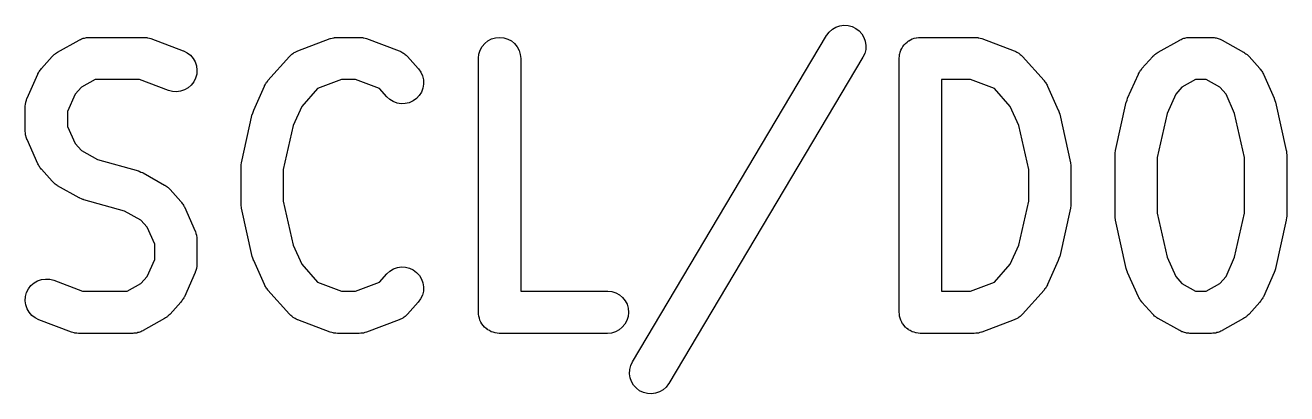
# Model space of a CAD drawing. Header units: millimetres. Extents: x 17 to 402, y -127 to -24.
# Drawn here: x 21.589 to 25.319, y -43.924 to -42.835 of the extents above; entities that cross this region are included whole.
import ezdxf

# ---------------------------------------------------------------- set-up
doc = ezdxf.new("R2010")
doc.units = ezdxf.units.MM
doc.header["$LTSCALE"] = 25.4
doc.layers.add('BLACK', color=7, linetype='CONTINUOUS')

msp = doc.modelspace()

# ---------------------------------------------------------------- linework, layer by layer
at = {"layer": 'BLACK', "linetype": 'Continuous'}
for p, q in [((23.9593, -42.8645), (23.9667, -42.8549)), ((23.9667, -42.8549), (23.9758, -42.8468)), ((23.9758, -42.8468), (23.9863, -42.8407)), ((23.9863, -42.8407), (23.9979, -42.8366)), ((23.9979, -42.8366), (24.0099, -42.8348)), ((24.0099, -42.8348), (24.0221, -42.8356)), ((24.0221, -42.8356), (24.0339, -42.8386)), ((24.0339, -42.8386), (24.0449, -42.844)), ((24.0449, -42.844), (24.0547, -42.8511)), ((24.0547, -42.8511), (24.0629, -42.8602)), ((24.0629, -42.8602), (24.0691, -42.8706)), ((21.6849, -42.9143), (21.7487, -42.8785)), ((21.7487, -42.8785), (21.7495, -42.878)), ((21.7495, -42.878), (21.7525, -42.8767)), ((21.7525, -42.8767), (21.7554, -42.8752)), ((21.7554, -42.8752), (21.7581, -42.8744)), ((21.7581, -42.8744), (21.7607, -42.8734)), ((21.7607, -42.8734), (21.764, -42.8727)), ((21.764, -42.8727), (21.7671, -42.8716)), ((21.7671, -42.8716), (21.7699, -42.8714)), ((21.7699, -42.8714), (21.7727, -42.8709)), ((21.7727, -42.8709), (21.776, -42.8709)), ((21.776, -42.8709), (21.7793, -42.8706)), ((21.7793, -42.8706), (21.9388, -42.8706)), ((21.9388, -42.8706), (21.9397, -42.8706)), ((21.9397, -42.8706), (21.9442, -42.8711)), ((21.9442, -42.8711), (21.9488, -42.8714)), ((21.9488, -42.8714), (21.9503, -42.8716)), ((21.9503, -42.8716), (21.9518, -42.8719)), ((21.9518, -42.8719), (21.9562, -42.8732)), ((21.9562, -42.8732), (21.9606, -42.8744)), ((21.9606, -42.8744), (22.0563, -42.9103)), ((22.3955, -42.9103), (22.4912, -42.8744)), ((22.4912, -42.8744), (22.492, -42.8742)), ((22.492, -42.8742), (22.4965, -42.8732)), ((22.4965, -42.8732), (22.5009, -42.8716)), ((22.5009, -42.8716), (22.5024, -42.8716)), ((22.5024, -42.8716), (22.5039, -42.8711)), ((22.5039, -42.8711), (22.5085, -42.8709)), ((22.5085, -42.8709), (22.5131, -42.8706)), ((22.5131, -42.8706), (22.5769, -42.8706)), ((22.5769, -42.8706), (22.5777, -42.8706)), ((22.5777, -42.8706), (22.5823, -42.8711)), ((22.5823, -42.8711), (22.5869, -42.8714)), ((22.5869, -42.8714), (22.5884, -42.8716)), ((22.5884, -42.8716), (22.5899, -42.8719)), ((22.5899, -42.8719), (22.5943, -42.8732)), ((22.5943, -42.8732), (22.5987, -42.8744)), ((22.5987, -42.8744), (22.6944, -42.9103)), ((22.9401, -42.8978), (22.9479, -42.8884)), ((22.9479, -42.8884), (22.9574, -42.8808)), ((22.9574, -42.8808), (22.9682, -42.8752)), ((22.9682, -42.8752), (22.9799, -42.8716)), ((22.9799, -42.8716), (22.9921, -42.8706)), ((22.9921, -42.8706), (23.0042, -42.8719)), ((23.0042, -42.8719), (23.0159, -42.8755)), ((23.0159, -42.8755), (23.0266, -42.8813)), ((23.0266, -42.8813), (23.036, -42.8889)), ((23.036, -42.8889), (23.0437, -42.8986)), ((23.3846, -43.8297), (23.9589, -42.8653)), ((23.9589, -42.8653), (23.9593, -42.8645)), ((24.0691, -42.8706), (24.0732, -42.8821)), ((24.0732, -42.8821), (24.075, -42.8942)), ((24.075, -42.8942), (24.0744, -42.9064)), ((24.1844, -42.8978), (24.1881, -42.8932)), ((24.1881, -42.8932), (24.1919, -42.8887)), ((24.1919, -42.8887), (24.1921, -42.8887)), ((24.1921, -42.8887), (24.1922, -42.8884)), ((24.1922, -42.8884), (24.1968, -42.8846)), ((24.1968, -42.8846), (24.2013, -42.881)), ((24.2013, -42.881), (24.2015, -42.8808)), ((24.2015, -42.8808), (24.2017, -42.8808)), ((24.2017, -42.8808), (24.2069, -42.878)), ((24.2069, -42.878), (24.2121, -42.8752)), ((24.2121, -42.8752), (24.2123, -42.8752)), ((24.2123, -42.8752), (24.2125, -42.8752)), ((24.2125, -42.8752), (24.2181, -42.8734)), ((24.2181, -42.8734), (24.2238, -42.8716)), ((24.2238, -42.8716), (24.224, -42.8716)), ((24.224, -42.8716), (24.2242, -42.8716)), ((24.2242, -42.8716), (24.23, -42.8711)), ((24.23, -42.8711), (24.2359, -42.8706)), ((24.2359, -42.8706), (24.3954, -42.8706)), ((24.3954, -42.8706), (24.3963, -42.8706)), ((24.3963, -42.8706), (24.4009, -42.8711)), ((24.4009, -42.8711), (24.4055, -42.8714)), ((24.4055, -42.8714), (24.4069, -42.8716)), ((24.4069, -42.8716), (24.4084, -42.8719)), ((24.4084, -42.8719), (24.4128, -42.8732)), ((24.4128, -42.8732), (24.4173, -42.8744)), ((24.4173, -42.8744), (24.513, -42.9103)), ((24.9392, -42.9143), (25.003, -42.8785)), ((25.003, -42.8785), (25.0038, -42.878)), ((25.0038, -42.878), (25.0068, -42.8767)), ((25.0068, -42.8767), (25.0097, -42.8752)), ((25.0097, -42.8752), (25.0124, -42.8744)), ((25.0124, -42.8744), (25.015, -42.8734)), ((25.015, -42.8734), (25.0182, -42.8727)), ((25.0182, -42.8727), (25.0214, -42.8716)), ((25.0214, -42.8716), (25.0242, -42.8714)), ((25.0242, -42.8714), (25.027, -42.8709)), ((25.027, -42.8709), (25.0303, -42.8709)), ((25.0303, -42.8709), (25.0335, -42.8706)), ((25.0335, -42.8706), (25.0973, -42.8706)), ((25.0973, -42.8706), (25.0982, -42.8706)), ((25.0982, -42.8706), (25.1015, -42.8709)), ((25.1015, -42.8709), (25.1048, -42.8709)), ((25.1048, -42.8709), (25.1075, -42.8716)), ((25.1075, -42.8716), (25.1103, -42.8719)), ((25.1103, -42.8719), (25.1135, -42.8729)), ((25.1135, -42.8729), (25.1167, -42.8737)), ((25.1167, -42.8737), (25.1193, -42.8747)), ((25.1193, -42.8747), (25.122, -42.8757)), ((25.122, -42.8757), (25.1248, -42.8772)), ((25.1248, -42.8772), (25.1279, -42.8785)), ((25.1279, -42.8785), (25.1917, -42.9143)), ((21.6369, -42.9628), (21.6688, -42.927)), ((21.6688, -42.927), (21.6694, -42.9265)), ((21.6694, -42.9265), (21.6722, -42.924)), ((21.6722, -42.924), (21.6749, -42.9212)), ((21.6749, -42.9212), (21.6768, -42.9199)), ((21.6768, -42.9199), (21.6785, -42.9184)), ((21.6785, -42.9184), (21.6818, -42.9163)), ((21.6818, -42.9163), (21.6849, -42.9143)), ((22.0563, -42.9103), (22.0572, -42.9105)), ((22.0572, -42.9105), (22.068, -42.9161)), ((22.068, -42.9161), (22.0776, -42.9235)), ((22.0776, -42.9235), (22.0856, -42.9329)), ((22.0856, -42.9329), (22.0916, -42.9433)), ((22.3069, -42.9986), (22.3707, -42.927)), ((22.3707, -42.927), (22.3713, -42.9265)), ((22.3713, -42.9265), (22.3732, -42.9247)), ((22.3732, -42.9247), (22.3748, -42.923)), ((22.3748, -42.923), (22.3777, -42.9207)), ((22.3777, -42.9207), (22.3804, -42.9184)), ((22.3804, -42.9184), (22.3826, -42.9171)), ((22.3826, -42.9171), (22.3845, -42.9156)), ((22.3845, -42.9156), (22.3878, -42.9141)), ((22.3878, -42.9141), (22.3909, -42.912)), ((22.3909, -42.912), (22.3932, -42.9113)), ((22.3932, -42.9113), (22.3955, -42.9103)), ((22.6944, -42.9103), (22.6953, -42.9105)), ((22.6953, -42.9105), (22.6975, -42.9115)), ((22.6975, -42.9115), (22.6998, -42.9125)), ((22.6998, -42.9125), (22.7029, -42.9143)), ((22.7029, -42.9143), (22.7061, -42.9161)), ((22.7061, -42.9161), (22.7081, -42.9176)), ((22.7081, -42.9176), (22.7102, -42.9189)), ((22.7102, -42.9189), (22.7129, -42.9214)), ((22.7129, -42.9214), (22.7157, -42.9235)), ((22.7157, -42.9235), (22.7174, -42.9255)), ((22.7174, -42.9255), (22.7192, -42.927)), ((22.7192, -42.927), (22.7511, -42.9628)), ((22.9291, -42.9321), (22.9305, -42.9202)), ((22.9291, -42.9331), (22.9291, -42.9321)), ((22.9291, -43.6829), (22.9291, -42.9331)), ((22.9305, -42.9202), (22.9342, -42.9085)), ((22.9342, -42.9085), (22.9401, -42.8978)), ((23.0437, -42.8986), (23.0494, -42.9092)), ((23.0494, -42.9092), (23.0529, -42.9209)), ((23.0529, -42.9209), (23.0541, -42.9331)), ((23.0541, -42.9331), (23.0541, -43.6204)), ((24.0663, -42.9293), (23.492, -43.8935)), ((24.0715, -42.9184), (24.0663, -42.9293)), ((24.0744, -42.9064), (24.0715, -42.9184)), ((24.1734, -42.9321), (24.1741, -42.9263)), ((24.1734, -42.9326), (24.1734, -42.9321)), ((24.1734, -42.9331), (24.1734, -42.9326)), ((24.1734, -42.9326), (24.1734, -42.9326)), ((24.1734, -42.9326), (24.1734, -42.9326)), ((24.1734, -43.6829), (24.1734, -42.9331)), ((24.1741, -42.9263), (24.1747, -42.9204)), ((24.1747, -42.9204), (24.1748, -42.9202)), ((24.1748, -42.9202), (24.1766, -42.9143)), ((24.1748, -42.9202), (24.1748, -42.9202)), ((24.1766, -42.9143), (24.1783, -42.9087)), ((24.1783, -42.9087), (24.1784, -42.9087)), ((24.1784, -42.9087), (24.1785, -42.9085)), ((24.1785, -42.9085), (24.1813, -42.9031)), ((24.1813, -42.9031), (24.1841, -42.8981)), ((24.1841, -42.8981), (24.1842, -42.8978)), ((24.1842, -42.8978), (24.1844, -42.8978)), ((24.513, -42.9103), (24.5138, -42.9105)), ((24.5138, -42.9105), (24.5161, -42.9115)), ((24.5161, -42.9115), (24.5184, -42.9125)), ((24.5184, -42.9125), (24.5215, -42.9143)), ((24.5215, -42.9143), (24.5247, -42.9161)), ((24.5247, -42.9161), (24.5267, -42.9176)), ((24.5267, -42.9176), (24.5288, -42.9189)), ((24.5288, -42.9189), (24.5314, -42.9214)), ((24.5314, -42.9214), (24.5343, -42.9235)), ((24.5343, -42.9235), (24.5359, -42.9255)), ((24.5359, -42.9255), (24.5378, -42.927)), ((24.5378, -42.927), (24.6016, -42.9986)), ((24.8912, -42.9628), (24.9231, -42.927)), ((24.9231, -42.927), (24.9237, -42.9265)), ((24.9237, -42.9265), (24.9265, -42.924)), ((24.9265, -42.924), (24.9292, -42.9212)), ((24.9292, -42.9212), (24.9311, -42.9199)), ((24.9311, -42.9199), (24.9328, -42.9184)), ((24.9328, -42.9184), (24.9361, -42.9163)), ((24.9361, -42.9163), (24.9392, -42.9143)), ((25.1917, -42.9143), (25.1924, -42.9146)), ((25.1924, -42.9146), (25.1956, -42.9169)), ((25.1956, -42.9169), (25.1988, -42.9189)), ((25.1988, -42.9189), (25.2005, -42.9204)), ((25.2005, -42.9204), (25.2024, -42.9217)), ((25.2024, -42.9217), (25.205, -42.9245)), ((25.205, -42.9245), (25.2078, -42.927)), ((25.2078, -42.927), (25.2397, -42.9628)), ((21.6297, -42.9727), (21.6315, -42.9702)), ((21.6315, -42.9702), (21.633, -42.9677)), ((21.633, -42.9677), (21.6351, -42.9654)), ((21.6351, -42.9654), (21.6369, -42.9628)), ((22.0916, -42.9433), (22.0955, -42.955)), ((22.0955, -42.955), (22.097, -42.9671)), ((22.097, -42.9671), (22.0961, -42.9793)), ((22.7511, -42.9628), (22.7517, -42.9636)), ((22.7517, -42.9636), (22.7587, -42.9735)), ((24.884, -42.9727), (24.8858, -42.9702)), ((24.8858, -42.9702), (24.8873, -42.9677)), ((24.8873, -42.9677), (24.8894, -42.9654)), ((24.8894, -42.9654), (24.8912, -42.9628)), ((25.2397, -42.9628), (25.2402, -42.9636)), ((25.2402, -42.9636), (25.242, -42.9661)), ((25.242, -42.9661), (25.2441, -42.9684)), ((25.2441, -42.9684), (25.2456, -42.971)), ((25.2456, -42.971), (25.2473, -42.9735)), ((21.5946, -43.0505), (21.6265, -42.9791)), ((21.6265, -42.9791), (21.6268, -42.9781)), ((21.6268, -42.9781), (21.6284, -42.9755)), ((21.6284, -42.9755), (21.6297, -42.9727)), ((21.7956, -42.9956), (21.7551, -43.0182)), ((21.9275, -42.9956), (21.7956, -42.9956)), ((22.0126, -43.0273), (21.9275, -42.9956)), ((22.0875, -43.0019), (22.08, -43.0116)), ((22.0929, -42.991), (22.0875, -43.0019)), ((22.0961, -42.9793), (22.0929, -42.991)), ((22.2984, -43.0111), (22.2997, -43.0083)), ((22.2997, -43.0083), (22.3015, -43.006)), ((22.3015, -43.006), (22.303, -43.0035)), ((22.303, -43.0035), (22.3051, -43.0012)), ((22.3051, -43.0012), (22.3069, -42.9986)), ((22.5243, -42.9956), (22.4537, -43.022)), ((22.5656, -42.9956), (22.5243, -42.9956)), ((22.6363, -43.022), (22.5656, -42.9956)), ((22.7587, -42.9735), (22.7637, -42.9847)), ((22.7637, -42.9847), (22.7665, -42.9964)), ((22.7669, -43.0085), (22.7649, -43.0207)), ((22.7665, -42.9964), (22.7669, -43.0085)), ((24.2984, -42.9956), (24.2984, -43.6204)), ((24.3842, -42.9956), (24.2984, -42.9956)), ((24.4548, -43.022), (24.3842, -42.9956)), ((24.6016, -42.9986), (24.6022, -42.9992)), ((24.6022, -42.9992), (24.604, -43.0017)), ((24.604, -43.0017), (24.606, -43.004)), ((24.606, -43.004), (24.6075, -43.0068)), ((24.6075, -43.0068), (24.6092, -43.0091)), ((24.6092, -43.0091), (24.6105, -43.0119)), ((24.8488, -43.0505), (24.8807, -42.9791)), ((24.8807, -42.9791), (24.8811, -42.9781)), ((24.8811, -42.9781), (24.8827, -42.9755)), ((24.8827, -42.9755), (24.884, -42.9727)), ((25.0498, -42.9956), (25.0094, -43.0182)), ((25.0811, -42.9956), (25.0498, -42.9956)), ((25.1215, -43.0182), (25.0811, -42.9956)), ((25.2473, -42.9735), (25.2486, -42.9763)), ((25.2486, -42.9763), (25.2501, -42.9791)), ((25.2501, -42.9791), (25.282, -43.0505)), ((21.7366, -43.0388), (21.7141, -43.0893)), ((21.7551, -43.0182), (21.7366, -43.0388)), ((22.0244, -43.0304), (22.0126, -43.0273)), ((22.0366, -43.0312), (22.0244, -43.0304)), ((22.0487, -43.0296), (22.0366, -43.0312)), ((22.0603, -43.0258), (22.0487, -43.0296)), ((22.0708, -43.0197), (22.0603, -43.0258)), ((22.08, -43.0116), (22.0708, -43.0197)), ((22.2646, -43.086), (22.2965, -43.0146)), ((22.2965, -43.0146), (22.2968, -43.0139)), ((22.2968, -43.0139), (22.2984, -43.0111)), ((22.4537, -43.022), (22.4066, -43.0746)), ((22.6579, -43.0461), (22.6363, -43.022)), ((22.6669, -43.0543), (22.6579, -43.0461)), ((22.7541, -43.0423), (22.7458, -43.0515)), ((22.7606, -43.0322), (22.7541, -43.0423)), ((22.7649, -43.0207), (22.7606, -43.0322)), ((24.5019, -43.0746), (24.4548, -43.022)), ((24.6105, -43.0119), (24.612, -43.0146)), ((24.612, -43.0146), (24.6439, -43.086)), ((24.9909, -43.0388), (24.9655, -43.0957)), ((25.0094, -43.0182), (24.9909, -43.0388)), ((25.14, -43.0388), (25.1215, -43.0182)), ((25.1653, -43.0957), (25.14, -43.0388)), ((21.5891, -43.0751), (21.5892, -43.0746)), ((21.5891, -43.0759), (21.5891, -43.0751)), ((21.5891, -43.1472), (21.5891, -43.0759)), ((21.5892, -43.0741), (21.5899, -43.0685)), ((21.5892, -43.0746), (21.5892, -43.0741)), ((21.5899, -43.0685), (21.5905, -43.0629)), ((21.5905, -43.0629), (21.5906, -43.0624)), ((21.5906, -43.0624), (21.5907, -43.0619)), ((21.5907, -43.0619), (21.5925, -43.0566)), ((21.5925, -43.0566), (21.5942, -43.0512)), ((21.5942, -43.0512), (21.5944, -43.051)), ((21.5944, -43.051), (21.5946, -43.0505)), ((22.4066, -43.0746), (22.3813, -43.1315)), ((22.6773, -43.0606), (22.6669, -43.0543)), ((22.6887, -43.0649), (22.6773, -43.0606)), ((22.7008, -43.067), (22.6887, -43.0649)), ((22.7129, -43.0665), (22.7008, -43.067)), ((22.7248, -43.0637), (22.7129, -43.0665)), ((22.7359, -43.0586), (22.7248, -43.0637)), ((22.7458, -43.0515), (22.7359, -43.0586)), ((24.5272, -43.1315), (24.5019, -43.0746)), ((24.813, -43.2051), (24.8449, -43.0621)), ((24.8449, -43.0621), (24.845, -43.0619)), ((24.845, -43.0619), (24.8451, -43.0614)), ((24.845, -43.0619), (24.845, -43.0619)), ((24.845, -43.0619), (24.845, -43.0619)), ((24.8451, -43.0614), (24.847, -43.056)), ((24.847, -43.056), (24.8488, -43.0505)), ((25.282, -43.0505), (25.2821, -43.0507)), ((25.2821, -43.0507), (25.2821, -43.0507)), ((25.2821, -43.0507), (25.2822, -43.0507)), ((25.2822, -43.0507), (25.2824, -43.0512)), ((25.2824, -43.0512), (25.2842, -43.0568)), ((25.2842, -43.0568), (25.286, -43.0621)), ((25.286, -43.0621), (25.3179, -43.2051)), ((21.7141, -43.0893), (21.7141, -43.134)), ((22.2287, -43.241), (22.2606, -43.098)), ((22.2606, -43.098), (22.2607, -43.0977)), ((22.2607, -43.0977), (22.2608, -43.0972)), ((22.2607, -43.0977), (22.2607, -43.0977)), ((22.2607, -43.0977), (22.2607, -43.0977)), ((22.2608, -43.0972), (22.2627, -43.0916)), ((22.2627, -43.0916), (22.2646, -43.086)), ((24.6439, -43.086), (24.644, -43.0863)), ((24.644, -43.0863), (24.6441, -43.0863)), ((24.6441, -43.0863), (24.6441, -43.0865)), ((24.6441, -43.0865), (24.6443, -43.087)), ((24.6443, -43.087), (24.6461, -43.0924)), ((24.6461, -43.0924), (24.6479, -43.098)), ((24.6479, -43.098), (24.6798, -43.241)), ((24.9655, -43.0957), (24.9365, -43.2257)), ((25.1944, -43.2257), (25.1653, -43.0957)), ((21.5892, -43.1477), (21.5891, -43.1472)), ((21.5891, -43.1482), (21.5892, -43.1477)), ((21.5898, -43.1538), (21.5891, -43.1482)), ((21.5903, -43.1594), (21.5898, -43.1538)), ((21.7141, -43.134), (21.7366, -43.1843)), ((22.3813, -43.1315), (22.3522, -43.2613)), ((24.5563, -43.2613), (24.5272, -43.1315)), ((21.5905, -43.1599), (21.5903, -43.1594)), ((21.5905, -43.1604), (21.5905, -43.1599)), ((21.5922, -43.1658), (21.5905, -43.1604)), ((21.5938, -43.1711), (21.5922, -43.1658)), ((21.5941, -43.1716), (21.5938, -43.1711)), ((21.5942, -43.1721), (21.5941, -43.1716)), ((21.5946, -43.1729), (21.5942, -43.1721)), ((21.6265, -43.2443), (21.5946, -43.1729)), ((21.7366, -43.1843), (21.7551, -43.2051)), ((21.7551, -43.2051), (21.8033, -43.2321)), ((21.8033, -43.2321), (21.9237, -43.2656)), ((24.8115, -43.2173), (24.8122, -43.2115)), ((24.8116, -43.2176), (24.8115, -43.2173)), ((24.8115, -43.2178), (24.8116, -43.2176)), ((24.8115, -43.2189), (24.8115, -43.2178)), ((24.8115, -43.3974), (24.8115, -43.2189)), ((24.8122, -43.2115), (24.8129, -43.2057)), ((24.8129, -43.2057), (24.813, -43.2054)), ((24.813, -43.2054), (24.813, -43.2051)), ((24.9365, -43.2257), (24.9365, -43.3903)), ((25.1944, -43.3903), (25.1944, -43.2257)), ((25.3179, -43.2051), (25.3181, -43.2059)), ((25.3181, -43.2059), (25.3181, -43.2064)), ((25.3181, -43.2064), (25.3182, -43.2067)), ((25.3182, -43.2067), (25.3187, -43.2125)), ((25.3187, -43.2125), (25.3194, -43.2181)), ((25.3194, -43.2181), (25.3193, -43.2184)), ((25.3193, -43.2184), (25.3194, -43.2189)), ((25.3194, -43.2189), (25.3194, -43.3974)), ((21.628, -43.2471), (21.6265, -43.2443)), ((21.6293, -43.2499), (21.628, -43.2471)), ((21.631, -43.2521), (21.6293, -43.2499)), ((21.6325, -43.2549), (21.631, -43.2521)), ((21.6346, -43.2572), (21.6325, -43.2549)), ((21.6364, -43.2598), (21.6346, -43.2572)), ((21.6369, -43.2603), (21.6364, -43.2598)), ((21.6688, -43.2961), (21.6369, -43.2603)), ((21.9237, -43.2656), (21.9245, -43.2659)), ((21.9245, -43.2659), (21.9254, -43.2664)), ((21.9254, -43.2664), (21.9262, -43.2664)), ((21.9262, -43.2664), (21.931, -43.2686)), ((21.931, -43.2686), (21.9358, -43.2704)), ((21.9358, -43.2704), (21.9366, -43.2709)), ((22.2272, -43.2529), (22.2279, -43.2473)), ((22.2273, -43.2532), (22.2272, -43.2529)), ((22.2272, -43.2537), (22.2273, -43.2532)), ((22.2272, -43.2544), (22.2272, -43.2537)), ((22.2272, -43.3616), (22.2272, -43.2544)), ((22.2279, -43.2473), (22.2286, -43.2415)), ((22.2286, -43.2415), (22.2287, -43.2412)), ((22.2287, -43.2412), (22.2287, -43.241)), ((22.3522, -43.2613), (22.3522, -43.3548)), ((24.5563, -43.3548), (24.5563, -43.2613)), ((24.6798, -43.241), (24.68, -43.2417)), ((24.68, -43.2417), (24.68, -43.242)), ((24.68, -43.242), (24.6801, -43.2422)), ((24.6801, -43.2422), (24.6806, -43.2481)), ((24.6806, -43.2481), (24.6813, -43.2539)), ((24.6813, -43.2539), (24.6812, -43.2542)), ((24.6812, -43.2542), (24.6813, -43.2544)), ((24.6813, -43.2544), (24.6813, -43.3616)), ((21.6716, -43.2986), (21.6688, -43.2961)), ((21.6743, -43.3014), (21.6716, -43.2986)), ((21.6761, -43.3027), (21.6743, -43.3014)), ((21.6778, -43.3045), (21.6761, -43.3027)), ((21.6811, -43.3062), (21.6778, -43.3045)), ((21.6842, -43.3085), (21.6811, -43.3062)), ((21.9366, -43.2709), (21.9374, -43.2714)), ((21.9374, -43.2714), (22.0012, -43.307)), ((22.0012, -43.307), (22.002, -43.3075)), ((22.002, -43.3075), (22.0051, -43.3098)), ((21.6849, -43.309), (21.6842, -43.3085)), ((21.7487, -43.3446), (21.6849, -43.309)), ((21.7495, -43.3451), (21.7487, -43.3446)), ((21.7502, -43.3456), (21.7495, -43.3451)), ((22.0051, -43.3098), (22.0083, -43.3118)), ((22.0083, -43.3118), (22.01, -43.3133)), ((22.01, -43.3133), (22.0119, -43.3146)), ((22.0119, -43.3146), (22.0145, -43.3174)), ((22.0145, -43.3174), (22.0173, -43.32)), ((22.0173, -43.32), (22.0492, -43.3558)), ((21.7551, -43.3474), (21.7502, -43.3456)), ((21.7599, -43.3497), (21.7551, -43.3474)), ((21.7608, -43.3497), (21.7599, -43.3497)), ((21.7616, -43.3502), (21.7608, -43.3497)), ((21.7624, -43.3504), (21.7616, -43.3502)), ((21.8828, -43.384), (21.7624, -43.3504)), ((22.0492, -43.3558), (22.0498, -43.3563)), ((22.0498, -43.3563), (22.0516, -43.3588)), ((22.0516, -43.3588), (22.0536, -43.3614)), ((22.0536, -43.3614), (22.0551, -43.3639)), ((22.0551, -43.3639), (22.0568, -43.3662)), ((22.0568, -43.3662), (22.0581, -43.3692)), ((22.0581, -43.3692), (22.0596, -43.3718)), ((22.0596, -43.3718), (22.0915, -43.4431)), ((22.2273, -43.3619), (22.2272, -43.3616)), ((22.2272, -43.3624), (22.2273, -43.3619)), ((22.2278, -43.368), (22.2272, -43.3624)), ((22.2284, -43.3738), (22.2278, -43.368)), ((22.2285, -43.3741), (22.2284, -43.3738)), ((22.2286, -43.3743), (22.2285, -43.3741)), ((22.2287, -43.3753), (22.2286, -43.3743)), ((22.2606, -43.5181), (22.2287, -43.3753)), ((22.3522, -43.3548), (22.3813, -43.4848)), ((24.5272, -43.4848), (24.5563, -43.3548)), ((24.6798, -43.3753), (24.6479, -43.5181)), ((24.6799, -43.3746), (24.6798, -43.3748)), ((24.6798, -43.3748), (24.6798, -43.3753)), ((24.6805, -43.369), (24.6799, -43.3746)), ((24.6813, -43.3631), (24.6805, -43.369)), ((24.6813, -43.3624), (24.6812, -43.3629)), ((24.6812, -43.3629), (24.6813, -43.3631)), ((24.6813, -43.3616), (24.6813, -43.3624)), ((21.931, -43.4111), (21.8828, -43.384)), ((21.9495, -43.4317), (21.931, -43.4111)), ((24.8115, -43.3977), (24.8115, -43.3974)), ((24.8115, -43.3979), (24.8115, -43.3977)), ((24.8121, -43.4038), (24.8115, -43.3979)), ((24.8127, -43.4094), (24.8121, -43.4038)), ((24.8128, -43.4099), (24.8127, -43.4094)), ((24.8128, -43.4101), (24.8128, -43.4099)), ((24.813, -43.4109), (24.8128, -43.4101)), ((24.8449, -43.5539), (24.813, -43.4109)), ((24.9365, -43.3903), (24.9655, -43.5204)), ((25.1653, -43.5204), (25.1944, -43.3903)), ((25.3179, -43.4109), (25.286, -43.5539)), ((25.318, -43.4104), (25.3179, -43.4106)), ((25.3179, -43.4106), (25.3179, -43.4109)), ((25.3186, -43.4045), (25.318, -43.4104)), ((25.3194, -43.3989), (25.3186, -43.4045)), ((25.3194, -43.3982), (25.3193, -43.3984)), ((25.3193, -43.3984), (25.3194, -43.3989)), ((25.3194, -43.3974), (25.3194, -43.3982)), ((21.972, -43.482), (21.9495, -43.4317)), ((22.0915, -43.4431), (22.0919, -43.4442)), ((22.0919, -43.4442), (22.0921, -43.4444)), ((22.0921, -43.4444), (22.0923, -43.4449)), ((22.0923, -43.4449), (22.0939, -43.4503)), ((22.0939, -43.4503), (22.0956, -43.4556)), ((22.0956, -43.4556), (22.0957, -43.4561)), ((22.0957, -43.4561), (22.0958, -43.4566)), ((22.0958, -43.4566), (22.0963, -43.4622)), ((21.972, -43.527), (21.972, -43.482)), ((22.0963, -43.4622), (22.097, -43.4678)), ((22.097, -43.4678), (22.0969, -43.4683)), ((22.0969, -43.4683), (22.097, -43.4688)), ((22.097, -43.4688), (22.097, -43.5402)), ((22.3813, -43.4848), (22.4066, -43.5414)), ((24.5019, -43.5414), (24.5272, -43.4848)), ((21.9495, -43.5773), (21.972, -43.527)), ((22.2625, -43.5237), (22.2606, -43.5181)), ((22.2642, -43.5292), (22.2625, -43.5237)), ((22.2644, -43.5298), (22.2642, -43.5292)), ((22.2646, -43.53), (22.2644, -43.5298)), ((22.2644, -43.5298), (22.2644, -43.5298)), ((22.2644, -43.5298), (22.2644, -43.5298)), ((22.2965, -43.6014), (22.2646, -43.53)), ((24.6439, -43.53), (24.612, -43.6014)), ((24.6458, -43.5244), (24.6439, -43.53)), ((24.6477, -43.5188), (24.6458, -43.5244)), ((24.6478, -43.5183), (24.6477, -43.5188)), ((24.6479, -43.5181), (24.6478, -43.5183)), ((24.6478, -43.5183), (24.6478, -43.5183)), ((24.6478, -43.5183), (24.6478, -43.5183)), ((24.9655, -43.5204), (24.9909, -43.5773)), ((25.14, -43.5773), (25.1653, -43.5204)), ((22.0915, -43.5656), (22.0596, -43.6372)), ((22.0917, -43.5653), (22.0915, -43.5656)), ((22.0919, -43.5648), (22.0917, -43.5653)), ((22.0936, -43.5595), (22.0919, -43.5648)), ((22.0954, -43.5541), (22.0936, -43.5595)), ((22.0955, -43.5536), (22.0954, -43.5541)), ((22.0956, -43.5531), (22.0955, -43.5536)), ((22.0962, -43.5475), (22.0956, -43.5531)), ((22.097, -43.542), (22.0962, -43.5475)), ((22.097, -43.5409), (22.0969, -43.5414)), ((22.0969, -43.5414), (22.097, -43.542)), ((22.097, -43.5402), (22.097, -43.5409)), ((22.4066, -43.5414), (22.4537, -43.5943)), ((22.6585, -43.5694), (22.6675, -43.5613)), ((22.6675, -43.5613), (22.6781, -43.5549)), ((22.6781, -43.5549), (22.6896, -43.5508)), ((22.6896, -43.5508), (22.7016, -43.5491)), ((22.7016, -43.5491), (22.7138, -43.5498)), ((22.7138, -43.5498), (22.7256, -43.5529)), ((22.7256, -43.5529), (22.7367, -43.558)), ((22.7367, -43.558), (22.7465, -43.5653)), ((22.7465, -43.5653), (22.7546, -43.5742)), ((24.4548, -43.5943), (24.5019, -43.5414)), ((24.8467, -43.5592), (24.8449, -43.5539)), ((24.8485, -43.5648), (24.8467, -43.5592)), ((24.8487, -43.5653), (24.8485, -43.5648)), ((24.8488, -43.5656), (24.8487, -43.5653)), ((24.8487, -43.5653), (24.8487, -43.5653)), ((24.8487, -43.5653), (24.8487, -43.5653)), ((24.8807, -43.6372), (24.8488, -43.5656)), ((25.282, -43.5656), (25.2501, -43.6372)), ((25.2839, -43.5602), (25.282, -43.5656)), ((25.2858, -43.5547), (25.2839, -43.5602)), ((25.2859, -43.5541), (25.2858, -43.5547)), ((25.286, -43.5539), (25.2859, -43.5541)), ((25.2859, -43.5541), (25.2859, -43.5541)), ((25.2859, -43.5541), (25.2859, -43.5541)), ((21.5987, -43.6141), (21.6061, -43.6044)), ((21.6061, -43.6044), (21.6153, -43.5966)), ((21.6153, -43.5966), (21.6259, -43.5905)), ((21.6259, -43.5905), (21.6374, -43.5864)), ((21.6374, -43.5864), (21.6495, -43.5849)), ((21.6495, -43.5849), (21.6617, -43.5856)), ((21.6617, -43.5856), (21.6735, -43.5887)), ((21.6735, -43.5887), (21.7586, -43.6204)), ((21.8906, -43.6204), (21.931, -43.5978)), ((21.931, -43.5978), (21.9495, -43.5773)), ((22.298, -43.6042), (22.2965, -43.6014)), ((22.2993, -43.607), (22.298, -43.6042)), ((22.4537, -43.5943), (22.5243, -43.6204)), ((22.5656, -43.6204), (22.6363, -43.5943)), ((22.6363, -43.5943), (22.6579, -43.5699)), ((22.6579, -43.5699), (22.6585, -43.5694)), ((22.7546, -43.5742), (22.7609, -43.5849)), ((22.7609, -43.5849), (22.7651, -43.5963)), ((22.7651, -43.5963), (22.7669, -43.6082)), ((24.3842, -43.6204), (24.4548, -43.5943)), ((24.6101, -43.6049), (24.6088, -43.6077)), ((24.6117, -43.6021), (24.6101, -43.6049)), ((24.612, -43.6014), (24.6117, -43.6021)), ((24.9909, -43.5773), (25.0094, -43.5978)), ((25.0094, -43.5978), (25.0498, -43.6204)), ((25.0811, -43.6204), (25.1215, -43.5978)), ((25.1215, -43.5978), (25.14, -43.5773)), ((21.5892, -43.6489), (21.59, -43.6369)), ((21.59, -43.6369), (21.5932, -43.625)), ((21.5932, -43.625), (21.5987, -43.6141)), ((21.7586, -43.6204), (21.8906, -43.6204)), ((22.0564, -43.6433), (22.0546, -43.6458)), ((22.0577, -43.6405), (22.0564, -43.6433)), ((22.0593, -43.638), (22.0577, -43.6405)), ((22.0596, -43.6372), (22.0593, -43.638)), ((22.301, -43.6093), (22.2993, -43.607)), ((22.3025, -43.6121), (22.301, -43.6093)), ((22.3046, -43.6143), (22.3025, -43.6121)), ((22.3064, -43.6169), (22.3046, -43.6143)), ((22.3069, -43.6176), (22.3064, -43.6169)), ((22.3707, -43.689), (22.3069, -43.6176)), ((22.5243, -43.6204), (22.5656, -43.6204)), ((22.7583, -43.6433), (22.7511, -43.6532)), ((22.7635, -43.6324), (22.7583, -43.6433)), ((22.7664, -43.6204), (22.7635, -43.6324)), ((22.7669, -43.6082), (22.7664, -43.6204)), ((23.0541, -43.6204), (23.3107, -43.6204)), ((23.3107, -43.6204), (23.3116, -43.6204)), ((23.3116, -43.6204), (23.3237, -43.622)), ((23.3237, -43.622), (23.3353, -43.6255)), ((23.3353, -43.6255), (23.346, -43.6314)), ((23.346, -43.6314), (23.3553, -43.6392)), ((23.3553, -43.6392), (23.363, -43.6489)), ((24.2984, -43.6204), (24.3842, -43.6204)), ((24.6016, -43.6176), (24.5378, -43.689)), ((24.6034, -43.6151), (24.6016, -43.6176)), ((24.6055, -43.6126), (24.6034, -43.6151)), ((24.607, -43.61), (24.6055, -43.6126)), ((24.6088, -43.6077), (24.607, -43.61)), ((24.8823, -43.6397), (24.8807, -43.6372)), ((24.8836, -43.6425), (24.8823, -43.6397)), ((24.8853, -43.6451), (24.8836, -43.6425)), ((25.0498, -43.6204), (25.0811, -43.6204)), ((25.2469, -43.6433), (25.2451, -43.6458)), ((25.2482, -43.6405), (25.2469, -43.6433)), ((25.2498, -43.638), (25.2482, -43.6405)), ((25.2501, -43.6372), (25.2498, -43.638)), ((21.5907, -43.6611), (21.5892, -43.6489)), ((21.5945, -43.6728), (21.5907, -43.6611)), ((21.6005, -43.6832), (21.5945, -43.6728)), ((22.0492, -43.6532), (22.0173, -43.689)), ((22.051, -43.6507), (22.0492, -43.6532)), ((22.0531, -43.6484), (22.051, -43.6507)), ((22.0546, -43.6458), (22.0531, -43.6484)), ((22.7511, -43.6532), (22.7192, -43.689)), ((23.363, -43.6489), (23.3686, -43.6596)), ((23.3686, -43.6596), (23.3721, -43.6712)), ((23.3721, -43.6712), (23.3732, -43.6834)), ((24.8868, -43.6476), (24.8853, -43.6451)), ((24.8888, -43.6502), (24.8868, -43.6476)), ((24.8906, -43.6527), (24.8888, -43.6502)), ((24.8912, -43.6532), (24.8906, -43.6527)), ((24.9231, -43.689), (24.8912, -43.6532)), ((25.2397, -43.6532), (25.2078, -43.689)), ((25.2415, -43.6507), (25.2397, -43.6532)), ((25.2436, -43.6484), (25.2415, -43.6507)), ((25.2451, -43.6458), (25.2436, -43.6484)), ((21.6085, -43.6926), (21.6005, -43.6832)), ((21.6181, -43.6999), (21.6085, -43.6926)), ((21.629, -43.7055), (21.6181, -43.6999)), ((21.6298, -43.7058), (21.629, -43.7055)), ((21.7255, -43.7416), (21.6298, -43.7058)), ((22.0012, -43.702), (21.9374, -43.7375)), ((22.0043, -43.6997), (22.0012, -43.702)), ((22.0076, -43.6977), (22.0043, -43.6997)), ((22.0093, -43.6961), (22.0076, -43.6977)), ((22.0112, -43.6949), (22.0093, -43.6961)), ((22.0139, -43.6921), (22.0112, -43.6949)), ((22.0167, -43.6895), (22.0139, -43.6921)), ((22.0173, -43.689), (22.0167, -43.6895)), ((22.3726, -43.6905), (22.3707, -43.689)), ((22.3742, -43.6926), (22.3726, -43.6905)), ((22.377, -43.6949), (22.3742, -43.6926)), ((22.3797, -43.6971), (22.377, -43.6949)), ((22.3818, -43.6984), (22.3797, -43.6971)), ((22.3838, -43.6999), (22.3818, -43.6984)), ((22.387, -43.7017), (22.3838, -43.6999)), ((22.3901, -43.7035), (22.387, -43.7017)), ((22.3925, -43.7045), (22.3901, -43.7035)), ((22.3947, -43.7055), (22.3925, -43.7045)), ((22.3955, -43.7058), (22.3947, -43.7055)), ((22.4912, -43.7416), (22.3955, -43.7058)), ((22.6944, -43.7058), (22.5987, -43.7416)), ((22.6967, -43.7048), (22.6944, -43.7058)), ((22.699, -43.704), (22.6967, -43.7048)), ((22.7021, -43.7022), (22.699, -43.704)), ((22.7054, -43.7004), (22.7021, -43.7022)), ((22.7074, -43.6989), (22.7054, -43.7004)), ((22.7095, -43.6977), (22.7074, -43.6989)), ((22.7122, -43.6954), (22.7095, -43.6977)), ((22.7151, -43.6931), (22.7122, -43.6954)), ((22.7167, -43.6913), (22.7151, -43.6931)), ((22.7186, -43.6895), (22.7167, -43.6913)), ((22.7192, -43.689), (22.7186, -43.6895)), ((22.9297, -43.689), (22.9291, -43.6829)), ((22.9302, -43.6949), (22.9297, -43.689)), ((22.9303, -43.6949), (22.9302, -43.6949)), ((22.9303, -43.6951), (22.9303, -43.6949)), ((22.932, -43.701), (22.9303, -43.6951)), ((22.9337, -43.7065), (22.932, -43.701)), ((22.9338, -43.7065), (22.9337, -43.7065)), ((22.9338, -43.7068), (22.9338, -43.7065)), ((22.9366, -43.7121), (22.9338, -43.7068)), ((22.9393, -43.7172), (22.9366, -43.7121)), ((22.9395, -43.7175), (22.9393, -43.7172)), ((22.9396, -43.7177), (22.9395, -43.7175)), ((22.9433, -43.7223), (22.9396, -43.7177)), ((23.3625, -43.718), (23.3547, -43.7274)), ((23.3683, -43.7073), (23.3625, -43.718)), ((23.3719, -43.6956), (23.3683, -43.7073)), ((23.3732, -43.6834), (23.3719, -43.6956)), ((24.174, -43.689), (24.1734, -43.6829)), ((24.1745, -43.6949), (24.174, -43.689)), ((24.1746, -43.6949), (24.1745, -43.6949)), ((24.1746, -43.6951), (24.1746, -43.6949)), ((24.1763, -43.701), (24.1746, -43.6951)), ((24.178, -43.7065), (24.1763, -43.701)), ((24.1781, -43.7065), (24.178, -43.7065)), ((24.1781, -43.7068), (24.1781, -43.7065)), ((24.1809, -43.7121), (24.1781, -43.7068)), ((24.1836, -43.7172), (24.1809, -43.7121)), ((24.1837, -43.7175), (24.1836, -43.7172)), ((24.1838, -43.7177), (24.1837, -43.7175)), ((24.1876, -43.7223), (24.1838, -43.7177)), ((24.513, -43.7058), (24.4173, -43.7416)), ((24.5152, -43.7048), (24.513, -43.7058)), ((24.5176, -43.704), (24.5152, -43.7048)), ((24.5207, -43.7022), (24.5176, -43.704)), ((24.524, -43.7004), (24.5207, -43.7022)), ((24.5259, -43.6989), (24.524, -43.7004)), ((24.5281, -43.6977), (24.5259, -43.6989)), ((24.5308, -43.6954), (24.5281, -43.6977)), ((24.5337, -43.6931), (24.5308, -43.6954)), ((24.5353, -43.6913), (24.5337, -43.6931)), ((24.5372, -43.6895), (24.5353, -43.6913)), ((24.5378, -43.689), (24.5372, -43.6895)), ((24.9259, -43.6916), (24.9231, -43.689)), ((24.9285, -43.6944), (24.9259, -43.6916)), ((24.9304, -43.6956), (24.9285, -43.6944)), ((24.9321, -43.6971), (24.9304, -43.6956)), ((24.9354, -43.6992), (24.9321, -43.6971)), ((24.9384, -43.7015), (24.9354, -43.6992)), ((24.9392, -43.702), (24.9384, -43.7015)), ((25.003, -43.7375), (24.9392, -43.702)), ((25.1917, -43.702), (25.1279, -43.7375)), ((25.1948, -43.6997), (25.1917, -43.702)), ((25.1981, -43.6977), (25.1948, -43.6997)), ((25.1998, -43.6961), (25.1981, -43.6977)), ((25.2017, -43.6949), (25.1998, -43.6961)), ((25.2043, -43.6921), (25.2017, -43.6949)), ((25.2072, -43.6895), (25.2043, -43.6921)), ((25.2078, -43.689), (25.2072, -43.6895)), ((21.73, -43.7429), (21.7255, -43.7416)), ((21.7343, -43.7441), (21.73, -43.7429)), ((21.7358, -43.7444), (21.7343, -43.7441)), ((21.7373, -43.7446), (21.7358, -43.7444)), ((21.7419, -43.7449), (21.7373, -43.7446)), ((21.7465, -43.7454), (21.7419, -43.7449)), ((21.7474, -43.7457), (21.7465, -43.7454)), ((21.9069, -43.7457), (21.7474, -43.7457)), ((21.9101, -43.7452), (21.9069, -43.7457)), ((21.9134, -43.7452), (21.9101, -43.7452)), ((21.9162, -43.7446), (21.9134, -43.7452)), ((21.919, -43.7444), (21.9162, -43.7446)), ((21.9222, -43.7434), (21.919, -43.7444)), ((21.9254, -43.7426), (21.9222, -43.7434)), ((21.928, -43.7416), (21.9254, -43.7426)), ((21.9307, -43.7408), (21.928, -43.7416)), ((21.9336, -43.7393), (21.9307, -43.7408)), ((21.9366, -43.738), (21.9336, -43.7393)), ((21.9374, -43.7375), (21.9366, -43.738)), ((22.4957, -43.7429), (22.4912, -43.7416)), ((22.5001, -43.7441), (22.4957, -43.7429)), ((22.5016, -43.7444), (22.5001, -43.7441)), ((22.503, -43.7446), (22.5016, -43.7444)), ((22.5076, -43.7449), (22.503, -43.7446)), ((22.5122, -43.7454), (22.5076, -43.7449)), ((22.5131, -43.7457), (22.5122, -43.7454)), ((22.5769, -43.7457), (22.5131, -43.7457)), ((22.5815, -43.7452), (22.5769, -43.7457)), ((22.5861, -43.7449), (22.5815, -43.7452)), ((22.5875, -43.7444), (22.5861, -43.7449)), ((22.589, -43.7444), (22.5875, -43.7444)), ((22.5934, -43.7431), (22.589, -43.7444)), ((22.5979, -43.7418), (22.5934, -43.7431)), ((22.5987, -43.7416), (22.5979, -43.7418)), ((22.947, -43.7269), (22.9433, -43.7223)), ((22.9471, -43.7269), (22.947, -43.7269)), ((22.9473, -43.7271), (22.9471, -43.7269)), ((22.9518, -43.7309), (22.9473, -43.7271)), ((22.9563, -43.7345), (22.9518, -43.7309)), ((22.9565, -43.7347), (22.9563, -43.7345)), ((22.9567, -43.7347), (22.9565, -43.7347)), ((22.9619, -43.7375), (22.9567, -43.7347)), ((22.967, -43.7406), (22.9619, -43.7375)), ((22.9672, -43.7406), (22.967, -43.7406)), ((22.9674, -43.7406), (22.9672, -43.7406)), ((22.973, -43.7424), (22.9674, -43.7406)), ((22.9786, -43.7441), (22.973, -43.7424)), ((22.9788, -43.7441), (22.9786, -43.7441)), ((22.9791, -43.7441), (22.9788, -43.7441)), ((22.9848, -43.7449), (22.9791, -43.7441)), ((22.9908, -43.7454), (22.9848, -43.7449)), ((22.9912, -43.7457), (22.9908, -43.7454)), ((22.9916, -43.7457), (22.9912, -43.7457)), ((22.9912, -43.7457), (22.9912, -43.7457)), ((22.9912, -43.7457), (22.9912, -43.7457)), ((23.3107, -43.7457), (22.9916, -43.7457)), ((23.3228, -43.7444), (23.3107, -43.7457)), ((23.3345, -43.7408), (23.3228, -43.7444)), ((23.3453, -43.735), (23.3345, -43.7408)), ((23.3547, -43.7274), (23.3453, -43.735)), ((24.1913, -43.7269), (24.1876, -43.7223)), ((24.1914, -43.7269), (24.1913, -43.7269)), ((24.1916, -43.7271), (24.1914, -43.7269)), ((24.1961, -43.7309), (24.1916, -43.7271)), ((24.2006, -43.7345), (24.1961, -43.7309)), ((24.2008, -43.7347), (24.2006, -43.7345)), ((24.201, -43.7347), (24.2008, -43.7347)), ((24.2061, -43.7375), (24.201, -43.7347)), ((24.2113, -43.7406), (24.2061, -43.7375)), ((24.2115, -43.7406), (24.2113, -43.7406)), ((24.2117, -43.7406), (24.2115, -43.7406)), ((24.2173, -43.7424), (24.2117, -43.7406)), ((24.2229, -43.7441), (24.2173, -43.7424)), ((24.2231, -43.7441), (24.2229, -43.7441)), ((24.2233, -43.7441), (24.2231, -43.7441)), ((24.2291, -43.7449), (24.2233, -43.7441)), ((24.2351, -43.7454), (24.2291, -43.7449)), ((24.2355, -43.7457), (24.2351, -43.7454)), ((24.2359, -43.7457), (24.2355, -43.7457)), ((24.2355, -43.7457), (24.2355, -43.7457)), ((24.2355, -43.7457), (24.2355, -43.7457)), ((24.3954, -43.7457), (24.2359, -43.7457)), ((24.4, -43.7452), (24.3954, -43.7457)), ((24.4047, -43.7449), (24.4, -43.7452)), ((24.4061, -43.7444), (24.4047, -43.7449)), ((24.4076, -43.7444), (24.4061, -43.7444)), ((24.412, -43.7431), (24.4076, -43.7444)), ((24.4165, -43.7418), (24.412, -43.7431)), ((24.4173, -43.7416), (24.4165, -43.7418)), ((25.006, -43.7388), (25.003, -43.7375)), ((25.0089, -43.7406), (25.006, -43.7388)), ((25.0116, -43.7413), (25.0089, -43.7406)), ((25.0142, -43.7424), (25.0116, -43.7413)), ((25.0174, -43.7431), (25.0142, -43.7424)), ((25.0205, -43.7441), (25.0174, -43.7431)), ((25.0233, -43.7444), (25.0205, -43.7441)), ((25.0261, -43.7452), (25.0233, -43.7444)), ((25.0294, -43.7452), (25.0261, -43.7452)), ((25.0327, -43.7454), (25.0294, -43.7452)), ((25.0335, -43.7457), (25.0327, -43.7454)), ((25.0973, -43.7457), (25.0335, -43.7457)), ((25.1006, -43.7452), (25.0973, -43.7457)), ((25.1039, -43.7452), (25.1006, -43.7452)), ((25.1067, -43.7446), (25.1039, -43.7452)), ((25.1095, -43.7444), (25.1067, -43.7446)), ((25.1126, -43.7434), (25.1095, -43.7444)), ((25.1159, -43.7426), (25.1126, -43.7434)), ((25.1185, -43.7416), (25.1159, -43.7426)), ((25.1212, -43.7408), (25.1185, -43.7416)), ((25.1241, -43.7393), (25.1212, -43.7408)), ((25.1271, -43.738), (25.1241, -43.7393)), ((25.1279, -43.7375), (25.1271, -43.738)), ((23.3794, -43.8407), (23.3846, -43.8297)), ((23.3759, -43.8648), (23.3765, -43.8526)), ((23.3777, -43.8767), (23.3759, -43.8648)), ((23.3765, -43.8526), (23.3794, -43.8407)), ((23.3818, -43.8882), (23.3777, -43.8767)), ((23.388, -43.8988), (23.3818, -43.8882)), ((23.3962, -43.9077), (23.388, -43.8988)), ((23.4842, -43.9042), (23.4751, -43.9123)), ((23.4915, -43.8942), (23.4842, -43.9042)), ((23.492, -43.8935), (23.4915, -43.8942)), ((23.4059, -43.9151), (23.3962, -43.9077)), ((23.4169, -43.9204), (23.4059, -43.9151)), ((23.4288, -43.9235), (23.4169, -43.9204)), ((23.4409, -43.924), (23.4288, -43.9235)), ((23.453, -43.9224), (23.4409, -43.924)), ((23.4645, -43.9184), (23.453, -43.9224)), ((23.4751, -43.9123), (23.4645, -43.9184))]:
    msp.add_line(p, q, dxfattribs=at)

doc.saveas('drawing.dxf')
